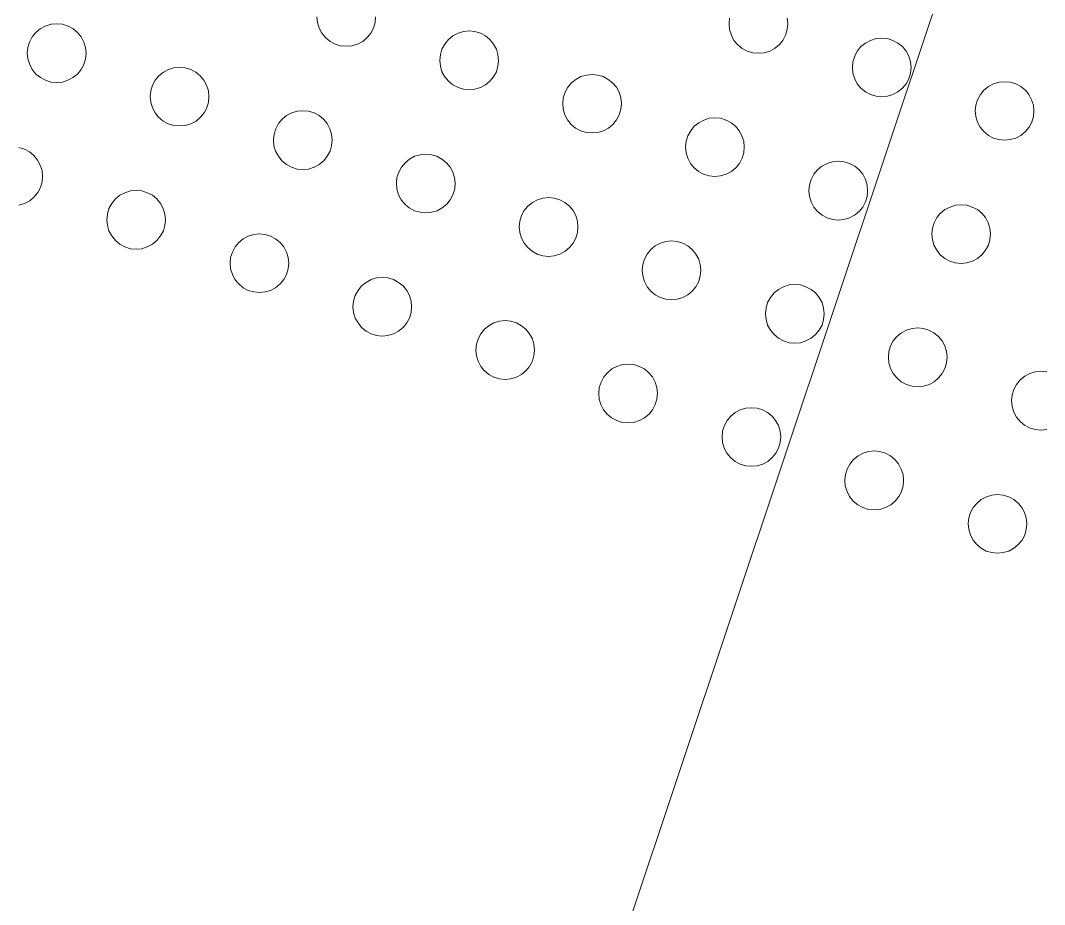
# Model space of a CAD drawing. Header units: metres. Extents: x 105014 to 106600, y 111320 to 118425.
# Drawn here: x 105896.147 to 105896.67, y 114674.349 to 114674.801 of the extents above; entities that cross this region are included whole.
import ezdxf

# ---------------------------------------------------------------- set-up
doc = ezdxf.new("R2010")
doc.units = ezdxf.units.M
for name, color, linetype, lineweight in [('20-EP-ZONA-DURA', 253, 'CONTINUOUS', 13), ('20-EP-ZONA-VERDE', 84, 'CONTINUOUS', 13), ('30-RED-ETB-EXIST', 145, 'CONTINUOUS', 13)]:
    doc.layers.add(name, color=color, linetype=linetype, lineweight=lineweight)

msp = doc.modelspace()

# ---------------------------------------------------------------- linework, layer by layer
at = {"layer": '20-EP-ZONA-DURA'}
for points in [[(105896.2981, 114674.8025), (105896.2984, 114674.7996), (105896.2992, 114674.7967), (105896.3006, 114674.7941), (105896.3025, 114674.7919), (105896.3048, 114674.79), (105896.3074, 114674.7886), (105896.3102, 114674.7877), (105896.3131, 114674.7875), (105896.316, 114674.7877), (105896.3189, 114674.7886), (105896.3215, 114674.79), (105896.3237, 114674.7919), (105896.3256, 114674.7941), (105896.327, 114674.7967), (105896.3278, 114674.7996), (105896.3281, 114674.8025)], [(105896.509, 114674.8018), (105896.5087, 114674.7989), (105896.5087, 114674.7989), (105896.509, 114674.796), (105896.5099, 114674.7931), (105896.5112, 114674.7905), (105896.5131, 114674.7883), (105896.5154, 114674.7864), (105896.518, 114674.785), (105896.5208, 114674.7842), (105896.5237, 114674.7839), (105896.5266, 114674.7842), (105896.5295, 114674.785), (105896.532, 114674.7864), (105896.5343, 114674.7883), (105896.5362, 114674.7905), (105896.5376, 114674.7931), (105896.5384, 114674.796), (105896.5387, 114674.7989), (105896.5384, 114674.8018)], [(105896.1458, 114674.7064), (105896.1487, 114674.7072), (105896.1513, 114674.7086), (105896.1535, 114674.7105), (105896.1554, 114674.7128), (105896.1568, 114674.7154), (105896.1576, 114674.7182), (105896.1579, 114674.7211), (105896.1579, 114674.7211), (105896.1576, 114674.724), (105896.1567, 114674.7268), (105896.1553, 114674.7294), (105896.1535, 114674.7317), (105896.1512, 114674.7335), (105896.1486, 114674.7349), (105896.1458, 114674.7358)], [(105896.671, 114674.6212), (105896.6681, 114674.6215), (105896.6652, 114674.6212), (105896.6624, 114674.6203), (105896.6598, 114674.619), (105896.6575, 114674.6171), (105896.6556, 114674.6148), (105896.6542, 114674.6122), (105896.6534, 114674.6094), (105896.6531, 114674.6065), (105896.6534, 114674.6036), (105896.6542, 114674.6007), (105896.6556, 114674.5981), (105896.6575, 114674.5959), (105896.6597, 114674.594), (105896.6623, 114674.5926), (105896.6652, 114674.5917), (105896.6681, 114674.5915), (105896.671, 114674.5917)]]:
    msp.add_lwpolyline(points, dxfattribs=at)
for points in [[(105896.1801, 114674.7839), (105896.1798, 114674.7868), (105896.179, 114674.7896), (105896.1776, 114674.7923), (105896.1757, 114674.7945), (105896.1735, 114674.7964), (105896.1709, 114674.7978), (105896.168, 114674.7987), (105896.1651, 114674.799), (105896.1622, 114674.7987), (105896.1593, 114674.7978), (105896.1567, 114674.7964), (105896.1545, 114674.7945), (105896.1526, 114674.7923), (105896.1512, 114674.7896), (105896.1504, 114674.7868), (105896.1501, 114674.7839), (105896.1504, 114674.781), (105896.1513, 114674.7782), (105896.1526, 114674.7756), (105896.1545, 114674.7733), (105896.1568, 114674.7715), (105896.1594, 114674.7701), (105896.1622, 114674.7692), (105896.1651, 114674.7689), (105896.168, 114674.7692), (105896.1708, 114674.7701), (105896.1734, 114674.7715), (105896.1757, 114674.7733), (105896.1776, 114674.7756), (105896.1789, 114674.7782), (105896.1798, 114674.781), (105896.1801, 114674.7839)], [(105896.3909, 114674.7803), (105896.3906, 114674.7832), (105896.3898, 114674.786), (105896.3884, 114674.7886), (105896.3865, 114674.7909), (105896.3843, 114674.7928), (105896.3817, 114674.7941), (105896.3788, 114674.795), (105896.3759, 114674.7953), (105896.373, 114674.795), (105896.3702, 114674.7941), (105896.3676, 114674.7928), (105896.3653, 114674.7909), (105896.3634, 114674.7886), (105896.362, 114674.786), (105896.3612, 114674.7832), (105896.3609, 114674.7803), (105896.3612, 114674.7773), (105896.362, 114674.7745), (105896.3634, 114674.7719), (105896.3653, 114674.7697), (105896.3676, 114674.7678), (105896.3702, 114674.7664), (105896.373, 114674.7656), (105896.3759, 114674.7653), (105896.3788, 114674.7656), (105896.3817, 114674.7664), (105896.3843, 114674.7678), (105896.3865, 114674.7697), (105896.3884, 114674.7719), (105896.3898, 114674.7745), (105896.3906, 114674.7773), (105896.3909, 114674.7803)], [(105896.5717, 114674.7767), (105896.572, 114674.7737), (105896.5729, 114674.7709), (105896.5742, 114674.7683), (105896.5761, 114674.7661), (105896.5784, 114674.7642), (105896.581, 114674.7628), (105896.5838, 114674.762), (105896.5867, 114674.7617), (105896.5896, 114674.762), (105896.5924, 114674.7628), (105896.595, 114674.7642), (105896.5973, 114674.7661), (105896.5992, 114674.7683), (105896.6005, 114674.7709), (105896.6014, 114674.7737), (105896.6017, 114674.7767), (105896.6014, 114674.7796), (105896.6005, 114674.7824), (105896.5992, 114674.785), (105896.5973, 114674.7873), (105896.595, 114674.7891), (105896.5924, 114674.7905), (105896.5896, 114674.7914), (105896.5867, 114674.7916), (105896.5838, 114674.7914), (105896.581, 114674.7905), (105896.5784, 114674.7891), (105896.5761, 114674.7873), (105896.5742, 114674.785), (105896.5729, 114674.7824), (105896.572, 114674.7796), (105896.5717, 114674.7767)], [(105896.2429, 114674.7619), (105896.2426, 114674.7648), (105896.2417, 114674.7676), (105896.2403, 114674.7702), (105896.2385, 114674.7724), (105896.2362, 114674.7743), (105896.2336, 114674.7757), (105896.2308, 114674.7765), (105896.2279, 114674.7768), (105896.225, 114674.7765), (105896.2222, 114674.7757), (105896.2196, 114674.7743), (105896.2173, 114674.7724), (105896.2155, 114674.7702), (105896.2141, 114674.7676), (105896.2132, 114674.7648), (105896.2129, 114674.7619), (105896.2132, 114674.759), (105896.214, 114674.7561), (105896.2154, 114674.7535), (105896.2172, 114674.7512), (105896.2195, 114674.7493), (105896.2221, 114674.7479), (105896.225, 114674.747), (105896.2279, 114674.7468), (105896.2309, 114674.747), (105896.2337, 114674.7479), (105896.2363, 114674.7493), (105896.2386, 114674.7512), (105896.2404, 114674.7535), (105896.2418, 114674.7561), (105896.2427, 114674.759), (105896.2429, 114674.7619)], [(105896.4537, 114674.7583), (105896.4534, 114674.7612), (105896.4525, 114674.764), (105896.4511, 114674.7666), (105896.4492, 114674.7688), (105896.447, 114674.7706), (105896.4444, 114674.772), (105896.4416, 114674.7728), (105896.4387, 114674.7731), (105896.4358, 114674.7728), (105896.433, 114674.772), (105896.4304, 114674.7706), (105896.4281, 114674.7688), (105896.4263, 114674.7666), (105896.4249, 114674.764), (105896.424, 114674.7612), (105896.4237, 114674.7583), (105896.424, 114674.7554), (105896.4248, 114674.7525), (105896.4262, 114674.7499), (105896.428, 114674.7476), (105896.4303, 114674.7457), (105896.4329, 114674.7443), (105896.4357, 114674.7435), (105896.4387, 114674.7432), (105896.4416, 114674.7435), (105896.4445, 114674.7443), (105896.4471, 114674.7457), (105896.4493, 114674.7476), (105896.4512, 114674.7499), (105896.4526, 114674.7525), (105896.4534, 114674.7554), (105896.4537, 114674.7583)], [(105896.6345, 114674.7545), (105896.6348, 114674.7516), (105896.6356, 114674.7488), (105896.637, 114674.7462), (105896.6389, 114674.7439), (105896.6412, 114674.742), (105896.6438, 114674.7406), (105896.6466, 114674.7398), (105896.6495, 114674.7395), (105896.6524, 114674.7398), (105896.6553, 114674.7406), (105896.6578, 114674.742), (105896.6601, 114674.7439), (105896.662, 114674.7462), (105896.6634, 114674.7488), (105896.6642, 114674.7516), (105896.6645, 114674.7545), (105896.6642, 114674.7574), (105896.6633, 114674.7602), (105896.6619, 114674.7628), (105896.6601, 114674.7651), (105896.6578, 114674.7669), (105896.6552, 114674.7683), (105896.6524, 114674.7692), (105896.6495, 114674.7694), (105896.6466, 114674.7692), (105896.6438, 114674.7683), (105896.6412, 114674.7669), (105896.6389, 114674.7651), (105896.6371, 114674.7628), (105896.6357, 114674.7602), (105896.6348, 114674.7574), (105896.6345, 114674.7545)], [(105896.3059, 114674.7397), (105896.3056, 114674.7426), (105896.3047, 114674.7454), (105896.3033, 114674.748), (105896.3015, 114674.7502), (105896.2992, 114674.7521), (105896.2966, 114674.7535), (105896.2938, 114674.7543), (105896.2909, 114674.7546), (105896.288, 114674.7543), (105896.2852, 114674.7535), (105896.2826, 114674.7521), (105896.2803, 114674.7502), (105896.2784, 114674.748), (105896.2771, 114674.7454), (105896.2762, 114674.7426), (105896.2759, 114674.7397), (105896.2761, 114674.7367), (105896.277, 114674.7339), (105896.2784, 114674.7313), (105896.2802, 114674.729), (105896.2825, 114674.7271), (105896.2851, 114674.7257), (105896.288, 114674.7248), (105896.2909, 114674.7246), (105896.2938, 114674.7248), (105896.2967, 114674.7257), (105896.2993, 114674.7271), (105896.3016, 114674.729), (105896.3034, 114674.7313), (105896.3048, 114674.7339), (105896.3056, 114674.7367), (105896.3059, 114674.7397)], [(105896.5165, 114674.7361), (105896.5162, 114674.739), (105896.5153, 114674.7418), (105896.5139, 114674.7443), (105896.512, 114674.7466), (105896.5098, 114674.7484), (105896.5072, 114674.7498), (105896.5044, 114674.7507), (105896.5015, 114674.7509), (105896.4986, 114674.7507), (105896.4958, 114674.7498), (105896.4932, 114674.7484), (105896.4909, 114674.7466), (105896.4891, 114674.7443), (105896.4877, 114674.7418), (105896.4868, 114674.739), (105896.4865, 114674.7361), (105896.4868, 114674.7331), (105896.4876, 114674.7303), (105896.489, 114674.7277), (105896.4909, 114674.7254), (105896.4931, 114674.7235), (105896.4957, 114674.7221), (105896.4986, 114674.7213), (105896.5015, 114674.721), (105896.5044, 114674.7213), (105896.5073, 114674.7221), (105896.5099, 114674.7235), (105896.5121, 114674.7254), (105896.514, 114674.7277), (105896.5154, 114674.7303), (105896.5162, 114674.7331), (105896.5165, 114674.7361)], [(105896.3687, 114674.7175), (105896.3684, 114674.7204), (105896.3675, 114674.7232), (105896.3661, 114674.7258), (105896.3643, 114674.728), (105896.362, 114674.7299), (105896.3594, 114674.7313), (105896.3566, 114674.7321), (105896.3537, 114674.7324), (105896.3508, 114674.7321), (105896.348, 114674.7313), (105896.3454, 114674.7299), (105896.3431, 114674.728), (105896.3413, 114674.7258), (105896.3399, 114674.7232), (105896.339, 114674.7204), (105896.3387, 114674.7175), (105896.3389, 114674.7146), (105896.3398, 114674.7117), (105896.3412, 114674.7091), (105896.343, 114674.7068), (105896.3453, 114674.7049), (105896.3479, 114674.7035), (105896.3508, 114674.7027), (105896.3537, 114674.7024), (105896.3566, 114674.7027), (105896.3595, 114674.7035), (105896.3621, 114674.7049), (105896.3644, 114674.7068), (105896.3662, 114674.7091), (105896.3676, 114674.7117), (105896.3685, 114674.7146), (105896.3687, 114674.7175)], [(105896.5795, 114674.7137), (105896.5793, 114674.7166), (105896.5784, 114674.7195), (105896.577, 114674.7221), (105896.5752, 114674.7244), (105896.5729, 114674.7262), (105896.5703, 114674.7276), (105896.5675, 114674.7285), (105896.5645, 114674.7288), (105896.5616, 114674.7285), (105896.5588, 114674.7276), (105896.5561, 114674.7262), (105896.5539, 114674.7244), (105896.552, 114674.7221), (105896.5506, 114674.7195), (105896.5498, 114674.7166), (105896.5495, 114674.7137), (105896.5498, 114674.7108), (105896.5507, 114674.708), (105896.5521, 114674.7054), (105896.5539, 114674.7031), (105896.5562, 114674.7013), (105896.5588, 114674.6999), (105896.5616, 114674.699), (105896.5645, 114674.6987), (105896.5674, 114674.699), (105896.5702, 114674.6999), (105896.5728, 114674.7013), (105896.5751, 114674.7031), (105896.577, 114674.7054), (105896.5784, 114674.708), (105896.5792, 114674.7108), (105896.5795, 114674.7137)], [(105896.2207, 114674.6989), (105896.2204, 114674.7018), (105896.2195, 114674.7046), (105896.2182, 114674.7072), (105896.2163, 114674.7095), (105896.214, 114674.7114), (105896.2114, 114674.7127), (105896.2086, 114674.7136), (105896.2057, 114674.7139), (105896.2028, 114674.7136), (105896.2, 114674.7127), (105896.1974, 114674.7114), (105896.1951, 114674.7095), (105896.1932, 114674.7072), (105896.1918, 114674.7046), (105896.191, 114674.7018), (105896.1907, 114674.6989), (105896.191, 114674.696), (105896.1918, 114674.6932), (105896.1932, 114674.6906), (105896.1951, 114674.6883), (105896.1973, 114674.6864), (105896.1999, 114674.685), (105896.2028, 114674.6841), (105896.2057, 114674.6839), (105896.2086, 114674.6841), (105896.2114, 114674.685), (105896.214, 114674.6864), (105896.2163, 114674.6883), (105896.2182, 114674.6906), (105896.2196, 114674.6932), (105896.2204, 114674.696), (105896.2207, 114674.6989)], [(105896.4315, 114674.6953), (105896.4312, 114674.6982), (105896.4304, 114674.701), (105896.429, 114674.7036), (105896.4271, 114674.7059), (105896.4248, 114674.7077), (105896.4222, 114674.7091), (105896.4194, 114674.71), (105896.4165, 114674.7103), (105896.4136, 114674.71), (105896.4108, 114674.7091), (105896.4082, 114674.7077), (105896.4059, 114674.7059), (105896.404, 114674.7036), (105896.4026, 114674.701), (105896.4018, 114674.6982), (105896.4015, 114674.6953), (105896.4018, 114674.6924), (105896.4026, 114674.6895), (105896.404, 114674.6869), (105896.4059, 114674.6847), (105896.4081, 114674.6828), (105896.4107, 114674.6814), (105896.4136, 114674.6805), (105896.4165, 114674.6802), (105896.4194, 114674.6805), (105896.4223, 114674.6814), (105896.4249, 114674.6828), (105896.4271, 114674.6847), (105896.429, 114674.6869), (105896.4304, 114674.6895), (105896.4312, 114674.6924), (105896.4315, 114674.6953)], [(105896.6423, 114674.6917), (105896.642, 114674.6946), (105896.6411, 114674.6974), (105896.6397, 114674.7), (105896.6378, 114674.7022), (105896.6356, 114674.7041), (105896.633, 114674.7054), (105896.6302, 114674.7063), (105896.6273, 114674.7065), (105896.6244, 114674.7063), (105896.6216, 114674.7054), (105896.619, 114674.7041), (105896.6167, 114674.7022), (105896.6149, 114674.7), (105896.6135, 114674.6974), (105896.6126, 114674.6946), (105896.6123, 114674.6917), (105896.6126, 114674.6888), (105896.6134, 114674.6859), (105896.6148, 114674.6833), (105896.6166, 114674.681), (105896.6189, 114674.6791), (105896.6215, 114674.6777), (105896.6243, 114674.6769), (105896.6273, 114674.6766), (105896.6302, 114674.6769), (105896.6331, 114674.6777), (105896.6357, 114674.6791), (105896.6379, 114674.681), (105896.6398, 114674.6833), (105896.6412, 114674.6859), (105896.642, 114674.6888), (105896.6423, 114674.6917)], [(105896.2837, 114674.6767), (105896.2834, 114674.6796), (105896.2825, 114674.6824), (105896.2812, 114674.685), (105896.2793, 114674.6873), (105896.277, 114674.6891), (105896.2744, 114674.6905), (105896.2716, 114674.6914), (105896.2687, 114674.6917), (105896.2658, 114674.6914), (105896.263, 114674.6905), (105896.2604, 114674.6891), (105896.2581, 114674.6873), (105896.2563, 114674.685), (105896.2549, 114674.6824), (105896.254, 114674.6796), (105896.2537, 114674.6767), (105896.254, 114674.6738), (105896.2549, 114674.671), (105896.2562, 114674.6684), (105896.2581, 114674.6661), (105896.2604, 114674.6642), (105896.263, 114674.6628), (105896.2658, 114674.662), (105896.2687, 114674.6617), (105896.2716, 114674.662), (105896.2744, 114674.6628), (105896.277, 114674.6642), (105896.2793, 114674.6661), (105896.2812, 114674.6684), (105896.2826, 114674.671), (105896.2834, 114674.6738), (105896.2837, 114674.6767)], [(105896.4943, 114674.6731), (105896.494, 114674.676), (105896.4932, 114674.6788), (105896.4918, 114674.6814), (105896.4899, 114674.6837), (105896.4876, 114674.6855), (105896.485, 114674.6869), (105896.4822, 114674.6878), (105896.4793, 114674.6881), (105896.4764, 114674.6878), (105896.4736, 114674.6869), (105896.471, 114674.6855), (105896.4687, 114674.6837), (105896.4668, 114674.6814), (105896.4654, 114674.6788), (105896.4646, 114674.676), (105896.4643, 114674.6731), (105896.4646, 114674.6702), (105896.4654, 114674.6673), (105896.4668, 114674.6647), (105896.4687, 114674.6625), (105896.471, 114674.6606), (105896.4736, 114674.6592), (105896.4764, 114674.6583), (105896.4793, 114674.658), (105896.4822, 114674.6583), (105896.4851, 114674.6592), (105896.4877, 114674.6606), (105896.4899, 114674.6625), (105896.4918, 114674.6647), (105896.4932, 114674.6673), (105896.494, 114674.6702), (105896.4943, 114674.6731)], [(105896.3465, 114674.6545), (105896.3462, 114674.6574), (105896.3454, 114674.6602), (105896.344, 114674.6628), (105896.3421, 114674.6651), (105896.3398, 114674.6669), (105896.3372, 114674.6683), (105896.3344, 114674.6692), (105896.3315, 114674.6695), (105896.3286, 114674.6692), (105896.3258, 114674.6683), (105896.3232, 114674.6669), (105896.3209, 114674.6651), (105896.3191, 114674.6628), (105896.3177, 114674.6602), (105896.3168, 114674.6574), (105896.3165, 114674.6545), (105896.3168, 114674.6516), (105896.3177, 114674.6487), (105896.3191, 114674.6462), (105896.3209, 114674.6439), (105896.3232, 114674.642), (105896.3258, 114674.6406), (105896.3286, 114674.6398), (105896.3315, 114674.6395), (105896.3344, 114674.6398), (105896.3372, 114674.6406), (105896.3398, 114674.642), (105896.3421, 114674.6439), (105896.344, 114674.6462), (105896.3454, 114674.6487), (105896.3462, 114674.6516), (105896.3465, 114674.6545)], [(105896.5573, 114674.6509), (105896.557, 114674.6538), (105896.5562, 114674.6566), (105896.5548, 114674.6592), (105896.5529, 114674.6615), (105896.5506, 114674.6633), (105896.548, 114674.6647), (105896.5452, 114674.6656), (105896.5423, 114674.6659), (105896.5394, 114674.6656), (105896.5366, 114674.6647), (105896.534, 114674.6633), (105896.5317, 114674.6615), (105896.5298, 114674.6592), (105896.5284, 114674.6566), (105896.5276, 114674.6538), (105896.5273, 114674.6509), (105896.5276, 114674.6479), (105896.5284, 114674.6451), (105896.5298, 114674.6425), (105896.5317, 114674.6403), (105896.5339, 114674.6384), (105896.5365, 114674.637), (105896.5394, 114674.6361), (105896.5423, 114674.6358), (105896.5452, 114674.6361), (105896.548, 114674.637), (105896.5506, 114674.6384), (105896.5529, 114674.6403), (105896.5548, 114674.6425), (105896.5562, 114674.6451), (105896.557, 114674.6479), (105896.5573, 114674.6509)], [(105896.4093, 114674.6323), (105896.409, 114674.6353), (105896.4082, 114674.6381), (105896.4068, 114674.6407), (105896.4049, 114674.643), (105896.4026, 114674.6448), (105896.4, 114674.6462), (105896.3972, 114674.6471), (105896.3943, 114674.6474), (105896.3914, 114674.6471), (105896.3885, 114674.6462), (105896.3859, 114674.6448), (105896.3837, 114674.643), (105896.3818, 114674.6407), (105896.3804, 114674.6381), (105896.3796, 114674.6353), (105896.3793, 114674.6323), (105896.3796, 114674.6294), (105896.3804, 114674.6266), (105896.3818, 114674.624), (105896.3837, 114674.6217), (105896.386, 114674.6199), (105896.3885, 114674.6185), (105896.3914, 114674.6176), (105896.3943, 114674.6173), (105896.3972, 114674.6176), (105896.4, 114674.6185), (105896.4026, 114674.6199), (105896.4049, 114674.6217), (105896.4068, 114674.624), (105896.4082, 114674.6266), (105896.409, 114674.6294), (105896.4093, 114674.6323)], [(105896.6201, 114674.6287), (105896.6198, 114674.6316), (105896.619, 114674.6345), (105896.6176, 114674.637), (105896.6157, 114674.6393), (105896.6134, 114674.6412), (105896.6108, 114674.6425), (105896.608, 114674.6434), (105896.6051, 114674.6437), (105896.6022, 114674.6434), (105896.5994, 114674.6425), (105896.5968, 114674.6412), (105896.5945, 114674.6393), (105896.5926, 114674.637), (105896.5912, 114674.6345), (105896.5904, 114674.6316), (105896.5901, 114674.6287), (105896.5904, 114674.6258), (105896.5912, 114674.623), (105896.5926, 114674.6204), (105896.5945, 114674.6181), (105896.5967, 114674.6162), (105896.5993, 114674.6148), (105896.6022, 114674.6139), (105896.6051, 114674.6137), (105896.608, 114674.6139), (105896.6109, 114674.6148), (105896.6135, 114674.6162), (105896.6157, 114674.6181), (105896.6176, 114674.6204), (105896.619, 114674.623), (105896.6198, 114674.6258), (105896.6201, 114674.6287)], [(105896.4721, 114674.6103), (105896.4718, 114674.6132), (105896.4709, 114674.616), (105896.4695, 114674.6186), (105896.4677, 114674.6208), (105896.4654, 114674.6227), (105896.4628, 114674.624), (105896.46, 114674.6249), (105896.4571, 114674.6252), (105896.4542, 114674.6249), (105896.4514, 114674.624), (105896.4488, 114674.6227), (105896.4465, 114674.6208), (105896.4447, 114674.6186), (105896.4433, 114674.616), (105896.4424, 114674.6132), (105896.4421, 114674.6103), (105896.4423, 114674.6073), (105896.4432, 114674.6045), (105896.4446, 114674.6019), (105896.4464, 114674.5996), (105896.4487, 114674.5977), (105896.4513, 114674.5963), (105896.4541, 114674.5954), (105896.4571, 114674.5951), (105896.46, 114674.5954), (105896.4629, 114674.5963), (105896.4655, 114674.5977), (105896.4678, 114674.5996), (105896.4696, 114674.6019), (105896.471, 114674.6045), (105896.4718, 114674.6073), (105896.4721, 114674.6103)], [(105896.5351, 114674.5881), (105896.5348, 114674.591), (105896.5339, 114674.5938), (105896.5325, 114674.5963), (105896.5307, 114674.5986), (105896.5284, 114674.6004), (105896.5258, 114674.6018), (105896.523, 114674.6027), (105896.5201, 114674.6029), (105896.5172, 114674.6027), (105896.5144, 114674.6018), (105896.5118, 114674.6004), (105896.5096, 114674.5986), (105896.5077, 114674.5963), (105896.5063, 114674.5938), (105896.5054, 114674.591), (105896.5051, 114674.5881), (105896.5054, 114674.5851), (105896.5062, 114674.5823), (105896.5076, 114674.5797), (105896.5095, 114674.5774), (105896.5118, 114674.5755), (105896.5144, 114674.5741), (105896.5172, 114674.5733), (105896.5201, 114674.573), (105896.523, 114674.5733), (105896.5259, 114674.5741), (105896.5285, 114674.5755), (105896.5307, 114674.5774), (105896.5326, 114674.5797), (105896.534, 114674.5823), (105896.5348, 114674.5851), (105896.5351, 114674.5881)], [(105896.5979, 114674.5659), (105896.5976, 114674.5688), (105896.5967, 114674.5716), (105896.5953, 114674.5742), (105896.5934, 114674.5764), (105896.5912, 114674.5783), (105896.5886, 114674.5797), (105896.5858, 114674.5805), (105896.5829, 114674.5808), (105896.58, 114674.5805), (105896.5772, 114674.5797), (105896.5746, 114674.5783), (105896.5723, 114674.5764), (105896.5705, 114674.5742), (105896.5691, 114674.5716), (105896.5682, 114674.5688), (105896.5679, 114674.5659), (105896.5681, 114674.563), (105896.569, 114674.5601), (105896.5703, 114674.5575), (105896.5722, 114674.5552), (105896.5745, 114674.5533), (105896.5771, 114674.5519), (105896.5799, 114674.551), (105896.5829, 114674.5508), (105896.5858, 114674.551), (105896.5887, 114674.5519), (105896.5913, 114674.5533), (105896.5936, 114674.5552), (105896.5954, 114674.5575), (105896.5968, 114674.5601), (105896.5976, 114674.563), (105896.5979, 114674.5659)], [(105896.6609, 114674.5437), (105896.6606, 114674.5466), (105896.6597, 114674.5494), (105896.6583, 114674.552), (105896.6565, 114674.5542), (105896.6542, 114674.5561), (105896.6516, 114674.5574), (105896.6488, 114674.5583), (105896.6459, 114674.5586), (105896.643, 114674.5583), (105896.6402, 114674.5574), (105896.6376, 114674.5561), (105896.6354, 114674.5542), (105896.6335, 114674.552), (105896.6321, 114674.5494), (105896.6312, 114674.5466), (105896.6309, 114674.5437), (105896.6312, 114674.5408), (105896.632, 114674.5379), (105896.6334, 114674.5353), (105896.6353, 114674.533), (105896.6375, 114674.5311), (105896.6401, 114674.5297), (105896.643, 114674.5289), (105896.6459, 114674.5286), (105896.6488, 114674.5289), (105896.6517, 114674.5297), (105896.6543, 114674.5311), (105896.6565, 114674.533), (105896.6584, 114674.5353), (105896.6598, 114674.5379), (105896.6606, 114674.5408), (105896.6609, 114674.5437)]]:
    msp.add_lwpolyline(points, close=True, dxfattribs=at)
at = {"layer": '20-EP-ZONA-VERDE'}
for points in [[(105896.3281, 114674.8025), (105896.3278, 114674.7996), (105896.327, 114674.7967), (105896.3256, 114674.7941), (105896.3237, 114674.7919), (105896.3215, 114674.79), (105896.3189, 114674.7886), (105896.316, 114674.7877), (105896.3131, 114674.7875), (105896.3102, 114674.7877), (105896.3074, 114674.7886), (105896.3048, 114674.79), (105896.3025, 114674.7919), (105896.3006, 114674.7941), (105896.2992, 114674.7967), (105896.2984, 114674.7996), (105896.2981, 114674.8025)], [(105896.5384, 114674.8018), (105896.5387, 114674.7989), (105896.5387, 114674.7989), (105896.5384, 114674.796), (105896.5376, 114674.7931), (105896.5362, 114674.7905), (105896.5343, 114674.7883), (105896.532, 114674.7864), (105896.5295, 114674.785), (105896.5266, 114674.7842), (105896.5237, 114674.7839), (105896.5208, 114674.7842), (105896.518, 114674.785), (105896.5154, 114674.7864), (105896.5131, 114674.7883), (105896.5112, 114674.7905), (105896.5099, 114674.7931), (105896.509, 114674.796), (105896.5087, 114674.7989), (105896.509, 114674.8018)], [(105896.1458, 114674.7358), (105896.1486, 114674.7349), (105896.1512, 114674.7335), (105896.1535, 114674.7317), (105896.1553, 114674.7294), (105896.1567, 114674.7268), (105896.1576, 114674.724), (105896.1579, 114674.7211), (105896.1579, 114674.7211), (105896.1576, 114674.7182), (105896.1568, 114674.7154), (105896.1554, 114674.7128), (105896.1535, 114674.7105), (105896.1513, 114674.7086), (105896.1487, 114674.7072), (105896.1458, 114674.7064)], [(105896.671, 114674.5917), (105896.6681, 114674.5915), (105896.6652, 114674.5917), (105896.6623, 114674.5926), (105896.6597, 114674.594), (105896.6575, 114674.5959), (105896.6556, 114674.5981), (105896.6542, 114674.6007), (105896.6534, 114674.6036), (105896.6531, 114674.6065), (105896.6534, 114674.6094), (105896.6542, 114674.6122), (105896.6556, 114674.6148), (105896.6575, 114674.6171), (105896.6598, 114674.619), (105896.6624, 114674.6203), (105896.6652, 114674.6212), (105896.6681, 114674.6215), (105896.671, 114674.6212)]]:
    msp.add_lwpolyline(points, dxfattribs=at)
for points in [[(105896.1801, 114674.7839), (105896.1798, 114674.781), (105896.1789, 114674.7782), (105896.1776, 114674.7756), (105896.1757, 114674.7733), (105896.1734, 114674.7715), (105896.1708, 114674.7701), (105896.168, 114674.7692), (105896.1651, 114674.7689), (105896.1622, 114674.7692), (105896.1594, 114674.7701), (105896.1568, 114674.7715), (105896.1545, 114674.7733), (105896.1526, 114674.7756), (105896.1513, 114674.7782), (105896.1504, 114674.781), (105896.1501, 114674.7839), (105896.1504, 114674.7868), (105896.1512, 114674.7896), (105896.1526, 114674.7923), (105896.1545, 114674.7945), (105896.1567, 114674.7964), (105896.1593, 114674.7978), (105896.1622, 114674.7987), (105896.1651, 114674.799), (105896.168, 114674.7987), (105896.1709, 114674.7978), (105896.1735, 114674.7964), (105896.1757, 114674.7945), (105896.1776, 114674.7923), (105896.179, 114674.7896), (105896.1798, 114674.7868), (105896.1801, 114674.7839)], [(105896.3909, 114674.7803), (105896.3906, 114674.7773), (105896.3898, 114674.7745), (105896.3884, 114674.7719), (105896.3865, 114674.7697), (105896.3843, 114674.7678), (105896.3817, 114674.7664), (105896.3788, 114674.7656), (105896.3759, 114674.7653), (105896.373, 114674.7656), (105896.3702, 114674.7664), (105896.3676, 114674.7678), (105896.3653, 114674.7697), (105896.3634, 114674.7719), (105896.362, 114674.7745), (105896.3612, 114674.7773), (105896.3609, 114674.7803), (105896.3612, 114674.7832), (105896.362, 114674.786), (105896.3634, 114674.7886), (105896.3653, 114674.7909), (105896.3676, 114674.7928), (105896.3702, 114674.7941), (105896.373, 114674.795), (105896.3759, 114674.7953), (105896.3788, 114674.795), (105896.3817, 114674.7941), (105896.3843, 114674.7928), (105896.3865, 114674.7909), (105896.3884, 114674.7886), (105896.3898, 114674.786), (105896.3906, 114674.7832), (105896.3909, 114674.7803)], [(105896.6017, 114674.7767), (105896.6014, 114674.7737), (105896.6005, 114674.7709), (105896.5992, 114674.7683), (105896.5973, 114674.7661), (105896.595, 114674.7642), (105896.5924, 114674.7628), (105896.5896, 114674.762), (105896.5867, 114674.7617), (105896.5838, 114674.762), (105896.581, 114674.7628), (105896.5784, 114674.7642), (105896.5761, 114674.7661), (105896.5742, 114674.7683), (105896.5729, 114674.7709), (105896.572, 114674.7737), (105896.5717, 114674.7767), (105896.572, 114674.7796), (105896.5729, 114674.7824), (105896.5742, 114674.785), (105896.5761, 114674.7873), (105896.5784, 114674.7891), (105896.581, 114674.7905), (105896.5838, 114674.7914), (105896.5867, 114674.7916), (105896.5896, 114674.7914), (105896.5924, 114674.7905), (105896.595, 114674.7891), (105896.5973, 114674.7873), (105896.5992, 114674.785), (105896.6005, 114674.7824), (105896.6014, 114674.7796), (105896.6017, 114674.7767)], [(105896.2429, 114674.7619), (105896.2427, 114674.759), (105896.2418, 114674.7561), (105896.2404, 114674.7535), (105896.2386, 114674.7512), (105896.2363, 114674.7493), (105896.2337, 114674.7479), (105896.2309, 114674.747), (105896.2279, 114674.7468), (105896.225, 114674.747), (105896.2221, 114674.7479), (105896.2195, 114674.7493), (105896.2172, 114674.7512), (105896.2154, 114674.7535), (105896.214, 114674.7561), (105896.2132, 114674.759), (105896.2129, 114674.7619), (105896.2132, 114674.7648), (105896.2141, 114674.7676), (105896.2155, 114674.7702), (105896.2173, 114674.7724), (105896.2196, 114674.7743), (105896.2222, 114674.7757), (105896.225, 114674.7765), (105896.2279, 114674.7768), (105896.2308, 114674.7765), (105896.2336, 114674.7757), (105896.2362, 114674.7743), (105896.2385, 114674.7724), (105896.2403, 114674.7702), (105896.2417, 114674.7676), (105896.2426, 114674.7648), (105896.2429, 114674.7619)], [(105896.4537, 114674.7583), (105896.4534, 114674.7554), (105896.4526, 114674.7525), (105896.4512, 114674.7499), (105896.4493, 114674.7476), (105896.4471, 114674.7457), (105896.4445, 114674.7443), (105896.4416, 114674.7435), (105896.4387, 114674.7432), (105896.4357, 114674.7435), (105896.4329, 114674.7443), (105896.4303, 114674.7457), (105896.428, 114674.7476), (105896.4262, 114674.7499), (105896.4248, 114674.7525), (105896.424, 114674.7554), (105896.4237, 114674.7583), (105896.424, 114674.7612), (105896.4249, 114674.764), (105896.4263, 114674.7666), (105896.4281, 114674.7688), (105896.4304, 114674.7706), (105896.433, 114674.772), (105896.4358, 114674.7728), (105896.4387, 114674.7731), (105896.4416, 114674.7728), (105896.4444, 114674.772), (105896.447, 114674.7706), (105896.4492, 114674.7688), (105896.4511, 114674.7666), (105896.4525, 114674.764), (105896.4534, 114674.7612), (105896.4537, 114674.7583)], [(105896.6645, 114674.7545), (105896.6642, 114674.7516), (105896.6634, 114674.7488), (105896.662, 114674.7462), (105896.6601, 114674.7439), (105896.6578, 114674.742), (105896.6553, 114674.7406), (105896.6524, 114674.7398), (105896.6495, 114674.7395), (105896.6466, 114674.7398), (105896.6438, 114674.7406), (105896.6412, 114674.742), (105896.6389, 114674.7439), (105896.637, 114674.7462), (105896.6356, 114674.7488), (105896.6348, 114674.7516), (105896.6345, 114674.7545), (105896.6348, 114674.7574), (105896.6357, 114674.7602), (105896.6371, 114674.7628), (105896.6389, 114674.7651), (105896.6412, 114674.7669), (105896.6438, 114674.7683), (105896.6466, 114674.7692), (105896.6495, 114674.7694), (105896.6524, 114674.7692), (105896.6552, 114674.7683), (105896.6578, 114674.7669), (105896.6601, 114674.7651), (105896.6619, 114674.7628), (105896.6633, 114674.7602), (105896.6642, 114674.7574), (105896.6645, 114674.7545)], [(105896.3059, 114674.7397), (105896.3056, 114674.7367), (105896.3048, 114674.7339), (105896.3034, 114674.7313), (105896.3016, 114674.729), (105896.2993, 114674.7271), (105896.2967, 114674.7257), (105896.2938, 114674.7248), (105896.2909, 114674.7246), (105896.288, 114674.7248), (105896.2851, 114674.7257), (105896.2825, 114674.7271), (105896.2802, 114674.729), (105896.2784, 114674.7313), (105896.277, 114674.7339), (105896.2761, 114674.7367), (105896.2759, 114674.7397), (105896.2762, 114674.7426), (105896.2771, 114674.7454), (105896.2784, 114674.748), (105896.2803, 114674.7502), (105896.2826, 114674.7521), (105896.2852, 114674.7535), (105896.288, 114674.7543), (105896.2909, 114674.7546), (105896.2938, 114674.7543), (105896.2966, 114674.7535), (105896.2992, 114674.7521), (105896.3015, 114674.7502), (105896.3033, 114674.748), (105896.3047, 114674.7454), (105896.3056, 114674.7426), (105896.3059, 114674.7397)], [(105896.5165, 114674.7361), (105896.5162, 114674.7331), (105896.5154, 114674.7303), (105896.514, 114674.7277), (105896.5121, 114674.7254), (105896.5099, 114674.7235), (105896.5073, 114674.7221), (105896.5044, 114674.7213), (105896.5015, 114674.721), (105896.4986, 114674.7213), (105896.4957, 114674.7221), (105896.4931, 114674.7235), (105896.4909, 114674.7254), (105896.489, 114674.7277), (105896.4876, 114674.7303), (105896.4868, 114674.7331), (105896.4865, 114674.7361), (105896.4868, 114674.739), (105896.4877, 114674.7418), (105896.4891, 114674.7443), (105896.4909, 114674.7466), (105896.4932, 114674.7484), (105896.4958, 114674.7498), (105896.4986, 114674.7507), (105896.5015, 114674.7509), (105896.5044, 114674.7507), (105896.5072, 114674.7498), (105896.5098, 114674.7484), (105896.512, 114674.7466), (105896.5139, 114674.7443), (105896.5153, 114674.7418), (105896.5162, 114674.739), (105896.5165, 114674.7361)], [(105896.3687, 114674.7175), (105896.3685, 114674.7146), (105896.3676, 114674.7117), (105896.3662, 114674.7091), (105896.3644, 114674.7068), (105896.3621, 114674.7049), (105896.3595, 114674.7035), (105896.3566, 114674.7027), (105896.3537, 114674.7024), (105896.3508, 114674.7027), (105896.3479, 114674.7035), (105896.3453, 114674.7049), (105896.343, 114674.7068), (105896.3412, 114674.7091), (105896.3398, 114674.7117), (105896.3389, 114674.7146), (105896.3387, 114674.7175), (105896.339, 114674.7204), (105896.3399, 114674.7232), (105896.3413, 114674.7258), (105896.3431, 114674.728), (105896.3454, 114674.7299), (105896.348, 114674.7313), (105896.3508, 114674.7321), (105896.3537, 114674.7324), (105896.3566, 114674.7321), (105896.3594, 114674.7313), (105896.362, 114674.7299), (105896.3643, 114674.728), (105896.3661, 114674.7258), (105896.3675, 114674.7232), (105896.3684, 114674.7204), (105896.3687, 114674.7175)], [(105896.5795, 114674.7137), (105896.5792, 114674.7108), (105896.5784, 114674.708), (105896.577, 114674.7054), (105896.5751, 114674.7031), (105896.5728, 114674.7013), (105896.5702, 114674.6999), (105896.5674, 114674.699), (105896.5645, 114674.6987), (105896.5616, 114674.699), (105896.5588, 114674.6999), (105896.5562, 114674.7013), (105896.5539, 114674.7031), (105896.5521, 114674.7054), (105896.5507, 114674.708), (105896.5498, 114674.7108), (105896.5495, 114674.7137), (105896.5498, 114674.7166), (105896.5506, 114674.7195), (105896.552, 114674.7221), (105896.5539, 114674.7244), (105896.5561, 114674.7262), (105896.5588, 114674.7276), (105896.5616, 114674.7285), (105896.5645, 114674.7288), (105896.5675, 114674.7285), (105896.5703, 114674.7276), (105896.5729, 114674.7262), (105896.5752, 114674.7244), (105896.577, 114674.7221), (105896.5784, 114674.7195), (105896.5793, 114674.7166), (105896.5795, 114674.7137)], [(105896.2207, 114674.6989), (105896.2204, 114674.696), (105896.2196, 114674.6932), (105896.2182, 114674.6906), (105896.2163, 114674.6883), (105896.214, 114674.6864), (105896.2114, 114674.685), (105896.2086, 114674.6841), (105896.2057, 114674.6839), (105896.2028, 114674.6841), (105896.1999, 114674.685), (105896.1973, 114674.6864), (105896.1951, 114674.6883), (105896.1932, 114674.6906), (105896.1918, 114674.6932), (105896.191, 114674.696), (105896.1907, 114674.6989), (105896.191, 114674.7018), (105896.1918, 114674.7046), (105896.1932, 114674.7072), (105896.1951, 114674.7095), (105896.1974, 114674.7114), (105896.2, 114674.7127), (105896.2028, 114674.7136), (105896.2057, 114674.7139), (105896.2086, 114674.7136), (105896.2114, 114674.7127), (105896.214, 114674.7114), (105896.2163, 114674.7095), (105896.2182, 114674.7072), (105896.2195, 114674.7046), (105896.2204, 114674.7018), (105896.2207, 114674.6989)], [(105896.4315, 114674.6953), (105896.4312, 114674.6924), (105896.4304, 114674.6895), (105896.429, 114674.6869), (105896.4271, 114674.6847), (105896.4249, 114674.6828), (105896.4223, 114674.6814), (105896.4194, 114674.6805), (105896.4165, 114674.6802), (105896.4136, 114674.6805), (105896.4107, 114674.6814), (105896.4081, 114674.6828), (105896.4059, 114674.6847), (105896.404, 114674.6869), (105896.4026, 114674.6895), (105896.4018, 114674.6924), (105896.4015, 114674.6953), (105896.4018, 114674.6982), (105896.4026, 114674.701), (105896.404, 114674.7036), (105896.4059, 114674.7059), (105896.4082, 114674.7077), (105896.4108, 114674.7091), (105896.4136, 114674.71), (105896.4165, 114674.7103), (105896.4194, 114674.71), (105896.4222, 114674.7091), (105896.4248, 114674.7077), (105896.4271, 114674.7059), (105896.429, 114674.7036), (105896.4304, 114674.701), (105896.4312, 114674.6982), (105896.4315, 114674.6953)], [(105896.6423, 114674.6917), (105896.642, 114674.6888), (105896.6412, 114674.6859), (105896.6398, 114674.6833), (105896.6379, 114674.681), (105896.6357, 114674.6791), (105896.6331, 114674.6777), (105896.6302, 114674.6769), (105896.6273, 114674.6766), (105896.6243, 114674.6769), (105896.6215, 114674.6777), (105896.6189, 114674.6791), (105896.6166, 114674.681), (105896.6148, 114674.6833), (105896.6134, 114674.6859), (105896.6126, 114674.6888), (105896.6123, 114674.6917), (105896.6126, 114674.6946), (105896.6135, 114674.6974), (105896.6149, 114674.7), (105896.6167, 114674.7022), (105896.619, 114674.7041), (105896.6216, 114674.7054), (105896.6244, 114674.7063), (105896.6273, 114674.7065), (105896.6302, 114674.7063), (105896.633, 114674.7054), (105896.6356, 114674.7041), (105896.6378, 114674.7022), (105896.6397, 114674.7), (105896.6411, 114674.6974), (105896.642, 114674.6946), (105896.6423, 114674.6917)], [(105896.2837, 114674.6767), (105896.2834, 114674.6738), (105896.2826, 114674.671), (105896.2812, 114674.6684), (105896.2793, 114674.6661), (105896.277, 114674.6642), (105896.2744, 114674.6628), (105896.2716, 114674.662), (105896.2687, 114674.6617), (105896.2658, 114674.662), (105896.263, 114674.6628), (105896.2604, 114674.6642), (105896.2581, 114674.6661), (105896.2562, 114674.6684), (105896.2549, 114674.671), (105896.254, 114674.6738), (105896.2537, 114674.6767), (105896.254, 114674.6796), (105896.2549, 114674.6824), (105896.2563, 114674.685), (105896.2581, 114674.6873), (105896.2604, 114674.6891), (105896.263, 114674.6905), (105896.2658, 114674.6914), (105896.2687, 114674.6917), (105896.2716, 114674.6914), (105896.2744, 114674.6905), (105896.277, 114674.6891), (105896.2793, 114674.6873), (105896.2812, 114674.685), (105896.2825, 114674.6824), (105896.2834, 114674.6796), (105896.2837, 114674.6767)], [(105896.4943, 114674.6731), (105896.494, 114674.6702), (105896.4932, 114674.6673), (105896.4918, 114674.6647), (105896.4899, 114674.6625), (105896.4877, 114674.6606), (105896.4851, 114674.6592), (105896.4822, 114674.6583), (105896.4793, 114674.658), (105896.4764, 114674.6583), (105896.4736, 114674.6592), (105896.471, 114674.6606), (105896.4687, 114674.6625), (105896.4668, 114674.6647), (105896.4654, 114674.6673), (105896.4646, 114674.6702), (105896.4643, 114674.6731), (105896.4646, 114674.676), (105896.4654, 114674.6788), (105896.4668, 114674.6814), (105896.4687, 114674.6837), (105896.471, 114674.6855), (105896.4736, 114674.6869), (105896.4764, 114674.6878), (105896.4793, 114674.6881), (105896.4822, 114674.6878), (105896.485, 114674.6869), (105896.4876, 114674.6855), (105896.4899, 114674.6837), (105896.4918, 114674.6814), (105896.4932, 114674.6788), (105896.494, 114674.676), (105896.4943, 114674.6731)], [(105896.3465, 114674.6545), (105896.3462, 114674.6516), (105896.3454, 114674.6487), (105896.344, 114674.6462), (105896.3421, 114674.6439), (105896.3398, 114674.642), (105896.3372, 114674.6406), (105896.3344, 114674.6398), (105896.3315, 114674.6395), (105896.3286, 114674.6398), (105896.3258, 114674.6406), (105896.3232, 114674.642), (105896.3209, 114674.6439), (105896.3191, 114674.6462), (105896.3177, 114674.6487), (105896.3168, 114674.6516), (105896.3165, 114674.6545), (105896.3168, 114674.6574), (105896.3177, 114674.6602), (105896.3191, 114674.6628), (105896.3209, 114674.6651), (105896.3232, 114674.6669), (105896.3258, 114674.6683), (105896.3286, 114674.6692), (105896.3315, 114674.6695), (105896.3344, 114674.6692), (105896.3372, 114674.6683), (105896.3398, 114674.6669), (105896.3421, 114674.6651), (105896.344, 114674.6628), (105896.3454, 114674.6602), (105896.3462, 114674.6574), (105896.3465, 114674.6545)], [(105896.5573, 114674.6509), (105896.557, 114674.6479), (105896.5562, 114674.6451), (105896.5548, 114674.6425), (105896.5529, 114674.6403), (105896.5506, 114674.6384), (105896.548, 114674.637), (105896.5452, 114674.6361), (105896.5423, 114674.6358), (105896.5394, 114674.6361), (105896.5365, 114674.637), (105896.5339, 114674.6384), (105896.5317, 114674.6403), (105896.5298, 114674.6425), (105896.5284, 114674.6451), (105896.5276, 114674.6479), (105896.5273, 114674.6509), (105896.5276, 114674.6538), (105896.5284, 114674.6566), (105896.5298, 114674.6592), (105896.5317, 114674.6615), (105896.534, 114674.6633), (105896.5366, 114674.6647), (105896.5394, 114674.6656), (105896.5423, 114674.6659), (105896.5452, 114674.6656), (105896.548, 114674.6647), (105896.5506, 114674.6633), (105896.5529, 114674.6615), (105896.5548, 114674.6592), (105896.5562, 114674.6566), (105896.557, 114674.6538), (105896.5573, 114674.6509)], [(105896.4093, 114674.6323), (105896.409, 114674.6294), (105896.4082, 114674.6266), (105896.4068, 114674.624), (105896.4049, 114674.6217), (105896.4026, 114674.6199), (105896.4, 114674.6185), (105896.3972, 114674.6176), (105896.3943, 114674.6173), (105896.3914, 114674.6176), (105896.3885, 114674.6185), (105896.386, 114674.6199), (105896.3837, 114674.6217), (105896.3818, 114674.624), (105896.3804, 114674.6266), (105896.3796, 114674.6294), (105896.3793, 114674.6323), (105896.3796, 114674.6353), (105896.3804, 114674.6381), (105896.3818, 114674.6407), (105896.3837, 114674.643), (105896.3859, 114674.6448), (105896.3885, 114674.6462), (105896.3914, 114674.6471), (105896.3943, 114674.6474), (105896.3972, 114674.6471), (105896.4, 114674.6462), (105896.4026, 114674.6448), (105896.4049, 114674.643), (105896.4068, 114674.6407), (105896.4082, 114674.6381), (105896.409, 114674.6353), (105896.4093, 114674.6323)], [(105896.6201, 114674.6287), (105896.6198, 114674.6258), (105896.619, 114674.623), (105896.6176, 114674.6204), (105896.6157, 114674.6181), (105896.6135, 114674.6162), (105896.6109, 114674.6148), (105896.608, 114674.6139), (105896.6051, 114674.6137), (105896.6022, 114674.6139), (105896.5993, 114674.6148), (105896.5967, 114674.6162), (105896.5945, 114674.6181), (105896.5926, 114674.6204), (105896.5912, 114674.623), (105896.5904, 114674.6258), (105896.5901, 114674.6287), (105896.5904, 114674.6316), (105896.5912, 114674.6345), (105896.5926, 114674.637), (105896.5945, 114674.6393), (105896.5968, 114674.6412), (105896.5994, 114674.6425), (105896.6022, 114674.6434), (105896.6051, 114674.6437), (105896.608, 114674.6434), (105896.6108, 114674.6425), (105896.6134, 114674.6412), (105896.6157, 114674.6393), (105896.6176, 114674.637), (105896.619, 114674.6345), (105896.6198, 114674.6316), (105896.6201, 114674.6287)], [(105896.4721, 114674.6103), (105896.4718, 114674.6073), (105896.471, 114674.6045), (105896.4696, 114674.6019), (105896.4678, 114674.5996), (105896.4655, 114674.5977), (105896.4629, 114674.5963), (105896.46, 114674.5954), (105896.4571, 114674.5951), (105896.4541, 114674.5954), (105896.4513, 114674.5963), (105896.4487, 114674.5977), (105896.4464, 114674.5996), (105896.4446, 114674.6019), (105896.4432, 114674.6045), (105896.4423, 114674.6073), (105896.4421, 114674.6103), (105896.4424, 114674.6132), (105896.4433, 114674.616), (105896.4447, 114674.6186), (105896.4465, 114674.6208), (105896.4488, 114674.6227), (105896.4514, 114674.624), (105896.4542, 114674.6249), (105896.4571, 114674.6252), (105896.46, 114674.6249), (105896.4628, 114674.624), (105896.4654, 114674.6227), (105896.4677, 114674.6208), (105896.4695, 114674.6186), (105896.4709, 114674.616), (105896.4718, 114674.6132), (105896.4721, 114674.6103)], [(105896.5351, 114674.5881), (105896.5348, 114674.5851), (105896.534, 114674.5823), (105896.5326, 114674.5797), (105896.5307, 114674.5774), (105896.5285, 114674.5755), (105896.5259, 114674.5741), (105896.523, 114674.5733), (105896.5201, 114674.573), (105896.5172, 114674.5733), (105896.5144, 114674.5741), (105896.5118, 114674.5755), (105896.5095, 114674.5774), (105896.5076, 114674.5797), (105896.5062, 114674.5823), (105896.5054, 114674.5851), (105896.5051, 114674.5881), (105896.5054, 114674.591), (105896.5063, 114674.5938), (105896.5077, 114674.5963), (105896.5096, 114674.5986), (105896.5118, 114674.6004), (105896.5144, 114674.6018), (105896.5172, 114674.6027), (105896.5201, 114674.6029), (105896.523, 114674.6027), (105896.5258, 114674.6018), (105896.5284, 114674.6004), (105896.5307, 114674.5986), (105896.5325, 114674.5963), (105896.5339, 114674.5938), (105896.5348, 114674.591), (105896.5351, 114674.5881)], [(105896.5979, 114674.5659), (105896.5976, 114674.563), (105896.5968, 114674.5601), (105896.5954, 114674.5575), (105896.5936, 114674.5552), (105896.5913, 114674.5533), (105896.5887, 114674.5519), (105896.5858, 114674.551), (105896.5829, 114674.5508), (105896.5799, 114674.551), (105896.5771, 114674.5519), (105896.5745, 114674.5533), (105896.5722, 114674.5552), (105896.5703, 114674.5575), (105896.569, 114674.5601), (105896.5681, 114674.563), (105896.5679, 114674.5659), (105896.5682, 114674.5688), (105896.5691, 114674.5716), (105896.5705, 114674.5742), (105896.5723, 114674.5764), (105896.5746, 114674.5783), (105896.5772, 114674.5797), (105896.58, 114674.5805), (105896.5829, 114674.5808), (105896.5858, 114674.5805), (105896.5886, 114674.5797), (105896.5912, 114674.5783), (105896.5934, 114674.5764), (105896.5953, 114674.5742), (105896.5967, 114674.5716), (105896.5976, 114674.5688), (105896.5979, 114674.5659)], [(105896.6609, 114674.5437), (105896.6606, 114674.5408), (105896.6598, 114674.5379), (105896.6584, 114674.5353), (105896.6565, 114674.533), (105896.6543, 114674.5311), (105896.6517, 114674.5297), (105896.6488, 114674.5289), (105896.6459, 114674.5286), (105896.643, 114674.5289), (105896.6401, 114674.5297), (105896.6375, 114674.5311), (105896.6353, 114674.533), (105896.6334, 114674.5353), (105896.632, 114674.5379), (105896.6312, 114674.5408), (105896.6309, 114674.5437), (105896.6312, 114674.5466), (105896.6321, 114674.5494), (105896.6335, 114674.552), (105896.6354, 114674.5542), (105896.6376, 114674.5561), (105896.6402, 114674.5574), (105896.643, 114674.5583), (105896.6459, 114674.5586), (105896.6488, 114674.5583), (105896.6516, 114674.5574), (105896.6542, 114674.5561), (105896.6565, 114674.5542), (105896.6583, 114674.552), (105896.6597, 114674.5494), (105896.6606, 114674.5466), (105896.6609, 114674.5437)]]:
    msp.add_lwpolyline(points, close=True, dxfattribs=at)
at = {"layer": '30-RED-ETB-EXIST'}
msp.add_lwpolyline([(105895.841, 114672.517), (105896.037, 114673.081), (105908.086, 114709.148)], dxfattribs=at)

doc.saveas('drawing.dxf')
